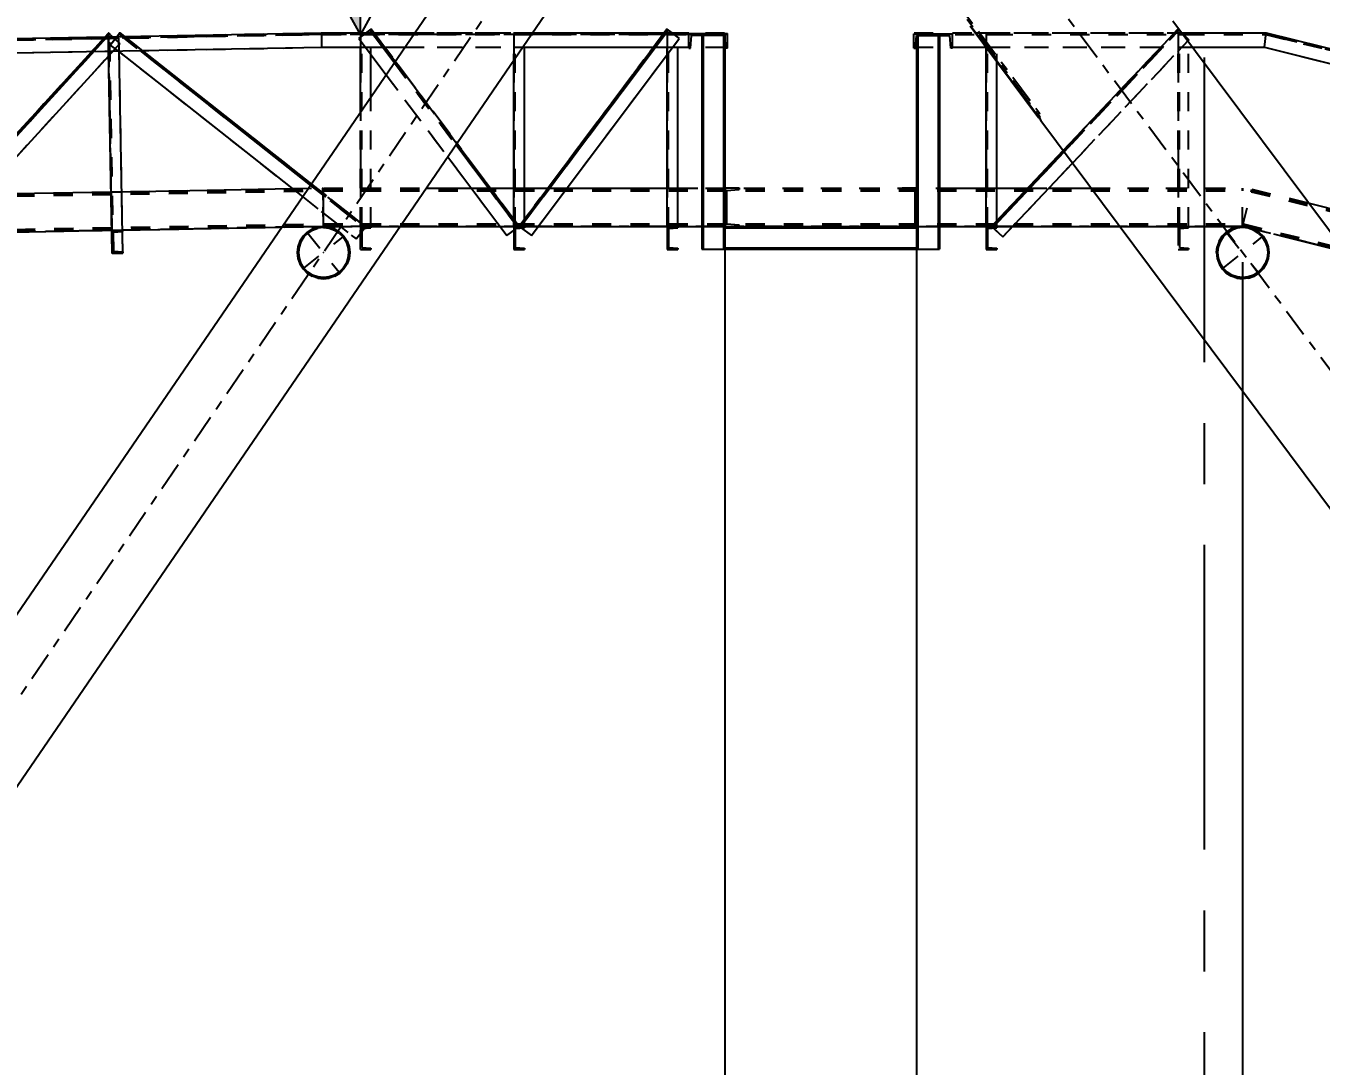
# Model space of a CAD drawing. Header units: millimetres. Extents: x 2368 to 8313, y 7493 to 11698.
# Drawn here: x 6451.7 to 6586.8, y 11189.7 to 11298.2 of the extents above; entities that cross this region are included whole.
import ezdxf

# ---------------------------------------------------------------- set-up
doc = ezdxf.new("R2010")
doc.units = ezdxf.units.MM
for name, pattern in [('CENTER', [50.8, 31.75, -6.35, 6.35, -6.35]), ('XKITLINE00', [0]), ('XKITLINE02', [4, 2, -2]), ('XKITLINE03', [6, 3, -1, 1, -1])]:
    doc.linetypes.add(name, pattern=pattern)
doc.layers.add('3', color=120, linetype='Continuous')
doc.styles.add('ROMANS', font='romans.shx')
doc.dimstyles.new('MD300', dxfattribs={"dimtxt": 2.5, "dimasz": 2.5, "dimexe": 1, "dimexo": 1, "dimgap": 0.5, "dimtad": 1, "dimdec": 1, "dimlfac": 50, "dimrnd": 0.5, "dimdsep": 46, "dimtxsty": 'ROMANS', "dimcen": 1, "dimclrd": 146, "dimclre": 146, "dimclrt": 30, "dimadec": 1, "dimazin": 2, "dimtfac": 1, "dimtdec": 1, "dimtmove": 0, "dimatfit": 1, "dimfxl": 1, "dimtolj": 1, "dimtzin": 0, "dimlwd": -1, "dimlwe": -1, "dimarcsym": 0})

# ---------------------------------------------------------------- blocks, each defined once
blk = doc.blocks.new('*D31')
at = {"color": 146, "transparency": 16777216}
for p, q in [((6524.59, 11276.55), (6524.59, 10991.04)), ((6189.04, 11249.2), (6189.04, 10991.04)), ((6191.54, 10992.04), (6522.09, 10992.04))]:
    blk.add_line(p, q, dxfattribs=at)
for points in [[(6191.54, 10992.45), (6191.54, 10991.62), (6189.04, 10992.04)], [(6522.09, 10992.45), (6522.09, 10991.62), (6524.59, 10992.04)]]:
    blk.add_solid(points, dxfattribs=at)
at = {"layer": 'Defpoints', "color": 0, "transparency": 16777216}
for p in [(6524.59, 11277.55), (6189.04, 11250.2), (6524.59, 10992.04)]:
    blk.add_point(p, dxfattribs=at)
at = {"color": 30, "transparency": 16777216, "insert": (6356.82, 10993.79), "char_height": 2.5, "attachment_point": 5, "style": 'ROMANS'}
blk.add_mtext('\\A1;16777', dxfattribs=at)
blk = doc.blocks.new('*D32')
at = {"color": 146, "transparency": 16777216}
for p, q in [((6544.59, 11276.44), (6544.59, 10991.04)), ((6524.59, 11273.87), (6524.59, 10991.04)), ((6527.09, 10992.04), (6542.09, 10992.04))]:
    blk.add_line(p, q, dxfattribs=at)
for points in [[(6527.09, 10992.45), (6527.09, 10991.62), (6524.59, 10992.04)], [(6542.09, 10992.45), (6542.09, 10991.62), (6544.59, 10992.04)]]:
    blk.add_solid(points, dxfattribs=at)
at = {"layer": 'Defpoints', "color": 0, "transparency": 16777216}
for p in [(6544.59, 11277.44), (6524.59, 11274.87), (6544.59, 10992.04)]:
    blk.add_point(p, dxfattribs=at)
at = {"color": 30, "transparency": 16777216, "insert": (6534.59, 10993.79), "char_height": 2.5, "attachment_point": 5, "style": 'ROMANS'}
blk.add_mtext('\\A1;1000', dxfattribs=at)
blk = doc.blocks.new('*D37')
at = {"color": 146, "transparency": 16777216}
for p, q in [((6544.58, 11276.27), (6544.58, 10979.26)), ((5216.59, 11053.98), (5216.59, 10979.26)), ((5219.09, 10980.26), (6542.08, 10980.26))]:
    blk.add_line(p, q, dxfattribs=at)
for points in [[(5219.09, 10980.68), (5219.09, 10979.85), (5216.59, 10980.26)], [(6542.08, 10980.68), (6542.08, 10979.85), (6544.58, 10980.26)]]:
    blk.add_solid(points, dxfattribs=at)
at = {"layer": 'Defpoints', "color": 0, "transparency": 16777216}
for p in [(6544.58, 11277.27), (5216.59, 11054.98), (6544.58, 10980.26)]:
    blk.add_point(p, dxfattribs=at)
at = {"color": 30, "transparency": 16777216, "insert": (5880.59, 10982.01), "char_height": 2.5, "attachment_point": 5, "style": 'ROMANS'}
blk.add_mtext('\\A1;66400', dxfattribs=at)
blk = doc.blocks.new('*D38')
at = {"color": 146, "transparency": 16777216}
for p, q in [((3888.58, 11276.27), (3888.58, 10968.16)), ((6544.59, 11276.27), (6544.59, 10968.16)), ((6542.09, 10969.16), (3891.08, 10969.16))]:
    blk.add_line(p, q, dxfattribs=at)
for points in [[(3891.08, 10969.58), (3891.08, 10968.75), (3888.58, 10969.16)], [(6542.09, 10969.58), (6542.09, 10968.75), (6544.59, 10969.16)]]:
    blk.add_solid(points, dxfattribs=at)
at = {"layer": 'Defpoints', "color": 0, "transparency": 16777216}
for p in [(3888.58, 11277.27), (6544.59, 11277.27), (3888.58, 10969.16)]:
    blk.add_point(p, dxfattribs=at)
at = {"color": 30, "transparency": 16777216, "insert": (5216.59, 10970.91), "char_height": 2.5, "attachment_point": 5, "style": 'ROMANS'}
blk.add_mtext('\\A1;132800', dxfattribs=at)
blk = doc.blocks.new('*D39')
at = {"color": 146, "transparency": 16777216}
for p, q in [((6544.59, 11276.27), (6544.59, 10968.16)), ((6578.58, 11273.54), (6578.58, 10968.16)), ((6547.09, 10969.16), (6576.08, 10969.16))]:
    blk.add_line(p, q, dxfattribs=at)
for points in [[(6547.09, 10969.58), (6547.09, 10968.75), (6544.59, 10969.16)], [(6576.08, 10969.58), (6576.08, 10968.75), (6578.58, 10969.16)]]:
    blk.add_solid(points, dxfattribs=at)
at = {"layer": 'Defpoints', "color": 0, "transparency": 16777216}
for p in [(6544.59, 11277.27), (6578.58, 11274.54), (6578.58, 10969.16)]:
    blk.add_point(p, dxfattribs=at)
at = {"color": 30, "transparency": 16777216, "insert": (6561.59, 10970.91), "char_height": 2.5, "attachment_point": 5, "style": 'ROMANS'}
blk.add_mtext('\\A1;1700', dxfattribs=at)
blk = doc.blocks.new('*D40')
at = {"color": 146, "transparency": 16777216}
for p, q in [((6578.58, 11273.54), (6578.58, 10968.16)), ((6801.29, 11218.51), (6801.29, 10968.16)), ((6581.08, 10969.16), (6798.79, 10969.16))]:
    blk.add_line(p, q, dxfattribs=at)
for points in [[(6581.08, 10969.58), (6581.08, 10968.75), (6578.58, 10969.16)], [(6798.79, 10969.58), (6798.79, 10968.75), (6801.29, 10969.16)]]:
    blk.add_solid(points, dxfattribs=at)
at = {"layer": 'Defpoints', "color": 0, "transparency": 16777216}
for p in [(6578.58, 11274.54), (6801.29, 11219.51), (6801.29, 10969.16)]:
    blk.add_point(p, dxfattribs=at)
at = {"color": 30, "transparency": 16777216, "insert": (6689.94, 10970.91), "char_height": 2.5, "attachment_point": 5, "style": 'ROMANS'}
blk.add_mtext('\\A1;11135', dxfattribs=at)
blk = doc.blocks.new('KESIT')
for p, q in [((-3.74, 18.57), (-3.74, 20.07)), ((0.28, 20.07), (-3.74, 20.07)), ((-2.35, 19.9), (-2.4, 19.9)), ((-0.05, 19.9), (0, 19.9)), ((19.72, 20.07), (23.74, 20.07)), ((20, 19.9), (20.05, 19.9)), ((22.4, 19.9), (22.35, 19.9)), ((23.74, 18.57), (23.74, 20.07)), ((-3.74, 18.57), (-3.57, 18.57)), ((0.28, 18.57), (0.12, 18.57)), ((19.72, 18.57), (19.88, 18.57)), ((23.74, 18.57), (23.57, 18.57)), ((20, 0), (20, 4.13)), ((1.5, 4.02), (1.5, 3.86)), ((1.5, 0), (0, 0)), ((1.5, 0), (1.5, 0.17))]:
    blk.add_line(p, q)
at = {"color": 7, "linetype": 'XKITLINE00'}
for p, q in [((-3.57, 18.57), (-3.46, 19.9)), ((0, 19.9), (-3.46, 19.9)), ((-2.4, 19.9), (-2.4, -2.39)), ((-2.26, 19.9), (-2.26, -2.39)), ((-0.14, 19.9), (-0.14, -2.39)), ((0, 19.9), (0, 4.31)), ((0.11, 18.57), (0, 19.9)), ((0.28, 18.57), (0.28, 20.07)), ((19.72, 18.57), (19.72, 20.07)), ((19.89, 18.57), (20, 19.9)), ((20, 19.9), (20, -2.39)), ((20, 19.9), (23.46, 19.9)), ((20.14, 19.9), (20.14, -2.39)), ((22.26, 19.9), (22.26, -2.39)), ((22.4, 19.9), (22.4, -2.39)), ((23.57, 18.57), (23.46, 19.9)), ((0.12, 18.57), (0.11, 18.58)), ((19.88, 18.57), (19.89, 18.58)), ((0, 4.31), (0, 4.02)), ((20, 4.13), (20, 4)), ((1.5, 4.02), (0, 4.02)), ((0, 4.02), (0, -2.39)), ((1.5, 3.85), (0.17, 3.74)), ((0.17, 3.74), (0.17, 0.28)), ((1.5, 3.86), (1.49, 3.84)), ((20, 4.02), (18.5, 4.02)), ((18.5, 4.02), (18.5, 3.85)), ((19.83, 3.74), (18.5, 3.85)), ((19.83, 3.74), (19.83, 0.28)), ((20, 4), (20, 3.88)), ((1.5, 0.17), (0.17, 0.28)), ((19.83, 0.28), (18.5, 0.17)), ((18.5, 0), (18.5, 0.17)), ((20, 0), (18.5, 0)), ((20, -0.14), (0, -0.14)), ((18.5, 0), (1.5, 0)), ((-2.4, -1.89), (-2.4, -2.06)), ((22.4, -2.39), (-2.4, -2.39)), ((20, -2.25), (0, -2.25))]:
    blk.add_line(p, q, dxfattribs=at)
at = {"color": 1, "linetype": 'XKITLINE03'}
blk.add_line((20, 0), (20, 0.37), dxfattribs=at)
at = {"color": 1, "linetype": 'XKITLINE00'}
blk.add_circle((20, 0.18), 0.01, dxfattribs=at)

msp = doc.modelspace()

# ---------------------------------------------------------------- linework, layer by layer
at = {"color": 6, "linetype": 'CENTER'}
msp.add_line((6574.5882, 10907.5139), (6574.5882, 11495.735), dxfattribs=at)
at = {"color": 8, "linetype": 'XKITLINE03'}
for p, q in [((6528.5882, 11341.528), (6364.5882, 11101.9134)), ((6528.5882, 11341.528), (6364.5882, 11101.9134)), ((6692.5882, 11121.748), (6528.5882, 11341.528)), ((6692.5882, 11121.748), (6528.5882, 11341.528)), ((6543.8502, 11307.2368), (6557.4353, 11289.0311)), ((6543.8502, 11307.2368), (6557.4354, 11289.0311)), ((6543.8711, 11306.8904), (6557.4562, 11288.6846)), ((6543.8712, 11306.8904), (6557.4563, 11288.6846))]:
    msp.add_line(p, q, dxfattribs=at)
at = {"color": 8, "linetype": 'XKITLINE00'}
for p, q in [((6506.6401, 11318.4409), (6447.8414, 11232.5323)), ((6515.0495, 11312.7664), (6388.4582, 11127.8085)), ((6550.1821, 11298.1695), (6557.3009, 11288.6294)), ((6550.27, 11298.1173), (6557.3888, 11288.5771)), ((6571.3114, 11298.704), (6613.5667, 11242.0767)), ((6557.3326, 11288.6525), (6557.3009, 11288.6294)), ((6557.3009, 11288.6294), (6557.3503, 11288.5629)), ((6557.3821, 11288.5861), (6557.3503, 11288.5629)), ((6557.3503, 11288.5629), (6557.3984, 11288.4976)), ((6557.3888, 11288.5771), (6557.4361, 11288.512)), ((6557.3984, 11288.4976), (6557.4427, 11288.4369)), ((6557.4361, 11288.512), (6557.4778, 11288.4508)), ((6557.4427, 11288.4369), (6557.4811, 11288.3838)), ((6557.4778, 11288.4508), (6557.512, 11288.3965)), ((6557.4811, 11288.3838), (6557.5116, 11288.3409)), ((6557.5116, 11288.3409), (6557.5327, 11288.3103)), ((6557.512, 11288.3965), (6557.5368, 11288.3519)), ((6557.5327, 11288.3103), (6557.5404, 11288.2982)), ((6557.5368, 11288.3519), (6557.5511, 11288.3192)), ((6557.5511, 11288.3192), (6557.5541, 11288.3001)), ((6557.5404, 11288.2982), (6661.128, 11149.4782)), ((6557.5457, 11288.2955), (6557.5404, 11288.2982)), ((6557.5541, 11288.3001), (6557.5457, 11288.2955))]:
    msp.add_line(p, q, dxfattribs=at)
at = {"color": 3, "linetype": 'XKITLINE02'}
for p, q in [((6486.4411, 11296.859), (6487.7209, 11297.8193)), ((6487.7209, 11297.8193), (6487.593, 11297.7232)), ((6487.7209, 11297.8193), (6503.1384, 11277.2709)), ((6487.7209, 11297.8193), (6503.1384, 11277.2709)), ((6487.7209, 11297.8193), (6503.1385, 11277.2709)), ((6487.7209, 11297.8193), (6487.7209, 11297.8193)), ((6503.1383, 11277.2709), (6518.5558, 11297.8193)), ((6518.5558, 11297.8193), (6518.6838, 11297.7232)), ((6518.5558, 11297.8193), (6519.8357, 11296.859)), ((6552.4005, 11277.2709), (6571.8181, 11297.8193)), ((6559.8704, 11285.1758), (6571.8181, 11297.8193)), ((6571.8181, 11297.8193), (6572.981, 11296.7203)), ((6571.8181, 11297.8193), (6572.981, 11296.7203)), ((6270.5483, 11293.586), (6482.5725, 11297.441)), ((6270.5499, 11293.4161), (6482.574, 11297.271)), ((6270.5499, 11293.416), (6482.574, 11297.271)), ((6441.2318, 11276.5162), (6460.345, 11297.4176)), ((6441.3499, 11276.4082), (6460.4631, 11297.3096)), ((6458.5958, 11295.5048), (6459.9909, 11297.0304)), ((6458.8163, 11295.5088), (6460.2114, 11297.0344)), ((6460.315, 11296.8664), (6461.4149, 11296.8864)), ((6460.315, 11296.8664), (6461.4149, 11296.8864)), ((6460.3392, 11295.5365), (6460.315, 11296.8664)), ((6460.7222, 11274.4701), (6460.315, 11296.8664)), ((6460.345, 11297.4176), (6460.463, 11297.3096)), ((6460.345, 11297.4176), (6461.5257, 11296.3379)), ((6460.8622, 11274.4727), (6460.455, 11296.869)), ((6460.8622, 11274.4727), (6460.455, 11296.869)), ((6460.5166, 11296.1802), (6461.5075, 11297.4364)), ((6460.5166, 11296.1802), (6461.2047, 11297.0525)), ((6460.7532, 11297.0443), (6461.5257, 11296.3379)), ((6461.4084, 11297.3108), (6461.5075, 11297.4364)), ((6461.4084, 11297.3108), (6487.0402, 11277.0908)), ((6461.439, 11295.5565), (6461.4149, 11296.8864)), ((6461.8221, 11274.4901), (6461.4149, 11296.8864)), ((6461.5075, 11297.4364), (6487.1393, 11277.2164)), ((6461.7239, 11297.0619), (6463.5828, 11295.5955)), ((6461.9764, 11297.0665), (6463.8354, 11295.6001)), ((6482.5725, 11297.441), (6524.8511, 11297.441)), ((6482.5725, 11297.441), (6524.8515, 11297.441)), ((6482.5861, 11295.941), (6482.5725, 11297.441)), ((6482.5861, 11295.941), (6482.5725, 11297.441)), ((6482.574, 11297.271), (6524.5747, 11297.271)), ((6520.8511, 11297.271), (6482.574, 11297.271)), ((6482.574, 11297.271), (6524.5751, 11297.271)), ((6521.1275, 11297.271), (6482.574, 11297.271)), ((6486.4411, 11296.859), (6487.2167, 11297.441)), ((6486.4411, 11296.859), (6487.6884, 11295.1966)), ((6486.4411, 11296.859), (6501.8586, 11276.3107)), ((6486.5884, 11297.2708), (6487.6884, 11297.2708)), ((6486.5884, 11277.2708), (6486.5884, 11297.2708)), ((6486.5884, 11297.2708), (6487.6884, 11297.2708)), ((6486.5884, 11277.2708), (6486.5884, 11297.2708)), ((6486.7284, 11277.2708), (6486.7284, 11297.2708)), ((6486.7284, 11277.2708), (6486.7284, 11297.2708)), ((6487.5929, 11297.7232), (6503.0104, 11277.1749)), ((6487.593, 11297.7232), (6503.0105, 11277.1749)), ((6487.593, 11297.7232), (6503.0105, 11277.1749)), ((6487.593, 11297.7232), (6487.593, 11297.7232)), ((6487.6884, 11277.2708), (6487.6884, 11297.2708)), ((6487.6884, 11277.2708), (6487.6884, 11297.2708)), ((6487.8047, 11297.441), (6488.9301, 11295.941)), ((6488.0047, 11297.441), (6489.1301, 11295.941)), ((6492.2671, 11297.441), (6504.5602, 11297.441)), ((6502.5883, 11297.2708), (6503.6883, 11297.2708)), ((6502.5883, 11277.2708), (6502.5883, 11297.2708)), ((6502.5883, 11297.2708), (6503.6883, 11297.2708)), ((6502.5883, 11277.2708), (6502.5883, 11297.2708)), ((6502.7283, 11277.2708), (6502.7283, 11297.2708)), ((6502.7283, 11277.2708), (6502.7283, 11297.2708)), ((6503.2663, 11277.1749), (6518.6838, 11297.7232)), ((6503.6883, 11277.2708), (6503.6883, 11297.2708)), ((6503.6883, 11277.2708), (6503.6883, 11297.2708)), ((6504.4182, 11276.3107), (6519.8357, 11296.859)), ((6517.1466, 11295.941), (6518.272, 11297.441)), ((6517.3466, 11295.941), (6518.472, 11297.441)), ((6518.5883, 11297.2708), (6519.6883, 11297.2708)), ((6518.5883, 11277.2708), (6518.5883, 11297.2708)), ((6518.5883, 11297.2708), (6519.6883, 11297.2708)), ((6518.5883, 11277.2708), (6518.5883, 11297.2708)), ((6518.5883, 11295.1965), (6519.8356, 11296.859)), ((6518.7283, 11277.2708), (6518.7283, 11297.2708)), ((6518.7283, 11277.2708), (6518.7283, 11297.2708)), ((6519.06, 11297.441), (6519.8356, 11296.859)), ((6519.6883, 11277.2708), (6519.6883, 11297.2708)), ((6519.6883, 11277.2708), (6519.6883, 11297.2708)), ((6544.327, 11297.441), (6581.0305, 11297.441)), ((6544.6034, 11297.271), (6581.0103, 11297.271)), ((6544.6034, 11297.271), (6581.0098, 11297.271)), ((6550.7257, 11297.441), (6572.2539, 11297.441)), ((6551.8505, 11297.2708), (6552.9505, 11297.2708)), ((6551.8505, 11277.2708), (6551.8505, 11297.2708)), ((6551.8505, 11297.2708), (6552.9505, 11297.2708)), ((6551.8505, 11277.2708), (6551.8505, 11297.2708)), ((6551.9905, 11277.2708), (6551.9905, 11297.2708)), ((6551.9905, 11277.2708), (6551.9905, 11297.2708)), ((6552.5168, 11277.161), (6571.9344, 11297.7094)), ((6552.9505, 11277.2708), (6552.9505, 11297.2708)), ((6552.9505, 11277.2708), (6552.9505, 11297.2708)), ((6553.5635, 11276.172), (6572.981, 11296.7203)), ((6559.9675, 11285.0456), (6571.9344, 11297.7094)), ((6560.8417, 11283.8741), (6572.981, 11296.7203)), ((6571.8505, 11297.2708), (6572.9505, 11297.2708)), ((6571.8505, 11277.2708), (6571.8505, 11297.2708)), ((6571.8505, 11297.2708), (6572.9505, 11297.2708)), ((6571.8505, 11277.2708), (6571.8505, 11297.2708)), ((6571.9905, 11277.2708), (6571.9905, 11297.2708)), ((6571.9905, 11277.2708), (6571.9905, 11297.2708)), ((6572.9505, 11277.2708), (6572.9505, 11297.2708)), ((6572.9505, 11277.2708), (6572.9505, 11297.2708)), ((6580.8477, 11295.941), (6581.0311, 11297.441)), ((6580.8477, 11295.941), (6581.0311, 11297.4408)), ((6580.8477, 11295.941), (6581.0311, 11297.4407)), ((6580.8478, 11295.941), (6581.0305, 11297.441)), ((6581.0098, 11297.2709), (6920.9134, 11213.3882)), ((6581.0103, 11297.271), (6581.0103, 11297.271)), ((6581.0103, 11297.2708), (6920.9133, 11213.3882)), ((6581.0103, 11297.2708), (6920.9134, 11213.3882)), ((6581.0103, 11297.2708), (6581.0103, 11297.2708)), ((6581.0311, 11297.441), (6581.0311, 11297.441)), ((6581.0311, 11297.4408), (6920.934, 11213.5582)), ((6581.0311, 11297.4407), (6581.0311, 11297.4408)), ((6581.0311, 11297.4407), (6920.934, 11213.5582)), ((6270.5621, 11292.086), (6482.5861, 11295.941)), ((6442.4126, 11275.4364), (6461.5257, 11296.3379)), ((6460.3481, 11295.05), (6461.5257, 11296.3379)), ((6460.5166, 11296.1802), (6461.441, 11295.451)), ((6460.5166, 11296.1802), (6486.1484, 11275.9603)), ((6482.5861, 11295.941), (6524.8514, 11295.941)), ((6482.5861, 11295.941), (6524.6811, 11295.941)), ((6491.2404, 11295.941), (6503.5336, 11295.941)), ((6544.327, 11295.941), (6580.8478, 11295.941)), ((6551.845, 11295.941), (6573.3732, 11295.941)), ((6580.8477, 11295.941), (6920.7516, 11212.0582)), ((6580.8477, 11295.941), (6920.7517, 11212.0582)), ((6580.8477, 11295.941), (6580.8477, 11295.941)), ((6580.8477, 11295.941), (6580.8477, 11295.941)), ((6490.1383, 11294.3307), (6496.5671, 11285.7625)), ((6490.2337, 11294.4701), (6496.6625, 11285.9019)), ((6489.2795, 11293.076), (6495.7083, 11284.5077)), ((6487.6884, 11277.2708), (6487.6884, 11290.7512)), ((6486.5884, 11277.2708), (6486.5884, 11289.1441)), ((6481.4802, 11281.6807), (6487.1393, 11277.2164)), ((6270.6381, 11277.4152), (6482.6732, 11281.2699)), ((6270.6382, 11277.4155), (6482.6732, 11281.2702)), ((6270.6382, 11277.4155), (6482.6732, 11281.2702)), ((6270.6412, 11277.2452), (6482.6763, 11281.0999)), ((6270.6413, 11277.2456), (6482.6763, 11281.1003)), ((6270.6432, 11277.1392), (6482.6782, 11280.9939)), ((6270.6432, 11277.1391), (6482.6782, 11280.9938)), ((6460.6059, 11280.869), (6461.7057, 11280.889)), ((6479.4905, 11281.2124), (6482.6732, 11281.2702)), ((6480.5744, 11280.3573), (6486.1484, 11275.9603)), ((6481.3896, 11281.5484), (6487.0402, 11277.0908)), ((6482.6732, 11281.2702), (6482.6732, 11281.2699)), ((6482.6732, 11281.2702), (6482.7459, 11277.2709)), ((6482.6732, 11281.2702), (6482.6732, 11281.2702)), ((6482.6867, 11280.5251), (6482.6732, 11281.2702)), ((6482.6732, 11281.2699), (6482.6763, 11281.0999)), ((6482.6763, 11281.0999), (6482.6782, 11280.9938)), ((6482.7459, 11277.2709), (6482.6782, 11280.9939)), ((6482.6782, 11280.9938), (6482.7409, 11277.5472)), ((6482.7459, 11281.2709), (6578.5807, 11281.2709)), ((6482.7459, 11281.2709), (6482.7459, 11281.1009)), ((6482.7459, 11277.2709), (6482.7459, 11281.2709)), ((6482.7459, 11280.4785), (6482.7459, 11281.2709)), ((6482.7459, 11281.2709), (6500.1372, 11281.2709)), ((6482.7459, 11281.2709), (6493.4929, 11281.2709)), ((6482.7459, 11281.1009), (6578.5807, 11281.1009)), ((6482.7459, 11281.1009), (6482.7459, 11280.9945)), ((6482.7459, 11281.1009), (6578.5806, 11281.1009)), ((6482.7459, 11280.9945), (6578.5807, 11280.9945)), ((6482.7459, 11277.2709), (6482.7459, 11280.9945)), ((6482.7459, 11280.9945), (6578.5806, 11280.9945)), ((6498.1369, 11281.2709), (6503.6883, 11281.2709)), ((6502.5883, 11281.2709), (6508.1398, 11281.2709)), ((6506.1395, 11281.2709), (6519.6883, 11281.2709)), ((6518.5883, 11281.2709), (6578.5806, 11281.2709)), ((6551.8505, 11281.2709), (6552.9505, 11281.2709)), ((6556.1804, 11281.2709), (6558.3817, 11281.2709)), ((6562.7842, 11281.2709), (6578.5806, 11281.2709)), ((6578.5806, 11280.9629), (6578.5806, 11281.2709)), ((6578.5806, 11277.2709), (6579.5384, 11281.1545)), ((6578.5806, 11277.2709), (6578.5806, 11280.9945)), ((6578.5807, 11281.2709), (6578.5807, 11281.2709)), ((6578.5807, 11281.2709), (6578.5807, 11281.1009)), ((6578.5807, 11277.2709), (6578.5807, 11281.2709)), ((6578.5807, 11277.2709), (6579.5384, 11281.1545)), ((6578.5807, 11281.1009), (6578.5807, 11280.9945)), ((6579.4722, 11280.8862), (6579.5384, 11281.1545)), ((6579.4722, 11280.8862), (6579.5384, 11281.1545)), ((6579.4722, 11280.8862), (6919.6237, 11197.0034)), ((6579.4722, 11280.8862), (6919.6236, 11197.0034)), ((6579.4977, 11280.9895), (6919.6491, 11197.1068)), ((6579.4977, 11280.9895), (6919.6491, 11197.1067)), ((6579.5384, 11281.1545), (6615.024, 11272.4036)), ((6579.5384, 11281.1545), (6585.5048, 11279.6832)), ((6579.5384, 11281.1545), (6919.6898, 11197.2718)), ((6270.7058, 11273.6925), (6482.7409, 11277.5472)), ((6270.7058, 11273.6925), (6482.7409, 11277.5472)), ((6482.7409, 11277.5472), (6482.7428, 11277.4405)), ((6482.7459, 11277.5473), (6578.5807, 11277.5473)), ((6482.7459, 11277.5473), (6482.7459, 11277.4409)), ((6482.7459, 11277.5473), (6578.5806, 11277.5473)), ((6502.5883, 11277.7374), (6502.5883, 11278.004)), ((6503.6883, 11277.7373), (6503.6883, 11278.0039)), ((6552.9505, 11277.62), (6552.9505, 11277.8529)), ((6578.5807, 11277.5473), (6578.5807, 11277.4409)), ((6578.6468, 11277.5392), (6918.7983, 11193.6565)), ((6578.6468, 11277.5392), (6918.7983, 11193.6565)), ((6270.7078, 11273.5862), (6482.7428, 11277.4409)), ((6270.7078, 11273.5858), (6482.7428, 11277.4405)), ((6270.7109, 11273.4162), (6482.7459, 11277.2709)), ((6270.7109, 11273.4162), (6482.7459, 11277.2709)), ((6460.6786, 11276.8697), (6461.7784, 11276.8897)), ((6460.6786, 11276.8697), (6461.7784, 11276.8897)), ((6460.6786, 11276.8694), (6461.7784, 11276.8894)), ((6460.6786, 11276.8697), (6460.7222, 11274.4701)), ((6460.8225, 11276.6595), (6461.7809, 11276.7538)), ((6460.8225, 11276.6595), (6460.8583, 11274.6855)), ((6461.7784, 11276.8897), (6461.7809, 11276.7538)), ((6478.4078, 11277.1917), (6482.7459, 11277.2705)), ((6478.408, 11277.192), (6482.7459, 11277.2709)), ((6480.6115, 11276.243), (6480.2863, 11275.7254)), ((6480.6116, 11276.243), (6480.2864, 11275.7254)), ((6480.7054, 11276.1682), (6480.3944, 11275.6733)), ((6480.7054, 11276.1682), (6480.3945, 11275.6733)), ((6481.0438, 11276.6753), (6480.6115, 11276.243)), ((6481.0439, 11276.6753), (6480.6116, 11276.243)), ((6481.1186, 11276.5814), (6480.7054, 11276.1682)), ((6481.1187, 11276.5814), (6480.7054, 11276.1682)), ((6480.7054, 11272.9136), (6484.7865, 11276.1682)), ((6480.7054, 11272.9136), (6484.7866, 11276.1682)), ((6481.5614, 11277.0005), (6481.0438, 11276.6753)), ((6481.5615, 11277.0005), (6481.0439, 11276.6753)), ((6481.6135, 11276.8924), (6481.1186, 11276.5814)), ((6481.1186, 11276.5814), (6484.3733, 11272.5003)), ((6481.6136, 11276.8924), (6481.1187, 11276.5814)), ((6481.1187, 11276.5814), (6484.3733, 11272.5003)), ((6481.5614, 11277.0005), (6482.1385, 11277.2024)), ((6482.1385, 11277.2024), (6481.5615, 11277.0005)), ((6481.6135, 11276.8924), (6482.1652, 11277.0854)), ((6482.1652, 11277.0854), (6481.6136, 11276.8924)), ((6482.7459, 11277.2709), (6482.1385, 11277.2024)), ((6482.746, 11277.2709), (6482.1385, 11277.2024)), ((6482.7459, 11277.1509), (6482.1652, 11277.0854)), ((6482.746, 11277.1509), (6482.1652, 11277.0854)), ((6482.7428, 11277.4405), (6482.7459, 11277.2705)), ((6482.7459, 11277.4409), (6578.5807, 11277.4409)), ((6482.7459, 11277.4409), (6482.7459, 11277.2709)), ((6482.7459, 11277.4409), (6578.5806, 11277.4409)), ((6482.7459, 11277.2709), (6578.5807, 11277.2709)), ((6482.7459, 11277.2709), (6490.7551, 11277.2709)), ((6482.7459, 11277.2709), (6482.7459, 11277.2705)), ((6482.7459, 11277.2709), (6483.3534, 11277.2024)), ((6482.7459, 11277.1509), (6483.3267, 11277.0854)), ((6483.3535, 11277.2024), (6482.746, 11277.2709)), ((6483.3268, 11277.0854), (6482.746, 11277.1509)), ((6483.3267, 11277.0854), (6483.8784, 11276.8924)), ((6483.8784, 11276.8924), (6483.3268, 11277.0854)), ((6483.3534, 11277.2024), (6483.9304, 11277.0005)), ((6483.9305, 11277.0005), (6483.3535, 11277.2024)), ((6484.3733, 11276.5814), (6483.8784, 11276.8924)), ((6484.3733, 11276.5814), (6483.8784, 11276.8924)), ((6484.4481, 11276.6753), (6483.9304, 11277.0005)), ((6484.4481, 11276.6753), (6483.9305, 11277.0005)), ((6484.3733, 11276.5814), (6484.7865, 11276.1682)), ((6484.3733, 11276.5814), (6484.7866, 11276.1682)), ((6484.4481, 11276.6753), (6484.8803, 11276.243)), ((6484.4481, 11276.6753), (6484.8804, 11276.243)), ((6484.7865, 11276.1682), (6485.0975, 11275.6733)), ((6484.7866, 11276.1682), (6485.0975, 11275.6733)), ((6484.8803, 11276.243), (6485.2056, 11275.7254)), ((6484.8804, 11276.243), (6485.2057, 11275.7254)), ((6486.1484, 11275.9603), (6487.1393, 11277.2164)), ((6486.1484, 11275.9603), (6487.1393, 11277.2164)), ((6486.5884, 11277.2708), (6487.6884, 11277.2708)), ((6486.5884, 11277.2708), (6487.6884, 11277.2708)), ((6486.5884, 11277.2708), (6487.6884, 11277.2708)), ((6486.5884, 11277.2708), (6486.5884, 11274.8708)), ((6486.5884, 11274.8708), (6486.5884, 11277.2708)), ((6486.7284, 11277.058), (6487.6884, 11277.1348)), ((6486.7284, 11277.058), (6486.7284, 11275.0836)), ((6486.7284, 11277.058), (6486.7284, 11275.0836)), ((6487.6884, 11277.2708), (6487.6884, 11277.1348)), ((6487.6884, 11277.2708), (6487.6884, 11277.1348)), ((6501.1381, 11277.2709), (6578.5806, 11277.2709)), ((6501.1381, 11277.2709), (6505.1386, 11277.2709)), ((6501.8586, 11276.3107), (6503.1384, 11277.2709)), ((6502.5883, 11277.2708), (6503.6883, 11277.2708)), ((6502.5883, 11277.2708), (6502.5883, 11274.8708)), ((6502.5883, 11276.8582), (6502.7283, 11276.9632)), ((6502.7283, 11277.058), (6502.7283, 11275.0836)), ((6502.8698, 11277.0694), (6503.1384, 11277.2709)), ((6502.8698, 11277.0694), (6503.0104, 11277.1749)), ((6502.9384, 11277.2708), (6503.3383, 11277.2708)), ((6502.9384, 11277.2708), (6503.3383, 11277.2708)), ((6503.1385, 11277.2709), (6503.0105, 11277.1749)), ((6503.0105, 11277.1749), (6503.0105, 11277.1749)), ((6503.1383, 11277.2709), (6504.4182, 11276.3107)), ((6503.1385, 11277.2709), (6503.1384, 11277.2709)), ((6503.2663, 11277.1749), (6503.3552, 11277.1082)), ((6503.6883, 11277.2708), (6503.6883, 11277.1348)), ((6503.6883, 11277.1348), (6503.6883, 11277.1348)), ((6518.5883, 11277.2709), (6519.6883, 11277.2709)), ((6518.5883, 11277.2708), (6519.6883, 11277.2708)), ((6518.5883, 11277.2708), (6518.5883, 11274.8708)), ((6518.7283, 11277.058), (6518.7283, 11275.0836)), ((6519.6883, 11277.2708), (6519.6883, 11277.1348)), ((6519.6883, 11277.1348), (6519.6883, 11277.1348)), ((6551.8505, 11277.2709), (6554.6018, 11277.2709)), ((6551.8505, 11277.2708), (6552.9505, 11277.2708)), ((6551.8505, 11277.2708), (6551.8505, 11274.8708)), ((6551.9905, 11277.058), (6551.9905, 11275.0836)), ((6552.4005, 11277.2709), (6553.5635, 11276.172)), ((6552.4005, 11277.2708), (6552.6206, 11277.2708)), ((6552.4005, 11277.2708), (6552.6206, 11277.2708)), ((6552.5168, 11277.161), (6552.5762, 11277.1049)), ((6552.9505, 11277.2708), (6552.9505, 11277.1348)), ((6552.9505, 11277.1348), (6552.9505, 11277.1348)), ((6571.8505, 11277.2708), (6572.9505, 11277.2708)), ((6571.8505, 11277.2708), (6572.9505, 11277.2708)), ((6571.8505, 11277.2708), (6572.9505, 11277.2708)), ((6571.8505, 11277.2708), (6571.8505, 11274.8708)), ((6571.8505, 11277.2708), (6571.8505, 11274.8708)), ((6571.9905, 11277.058), (6572.9505, 11277.1348)), ((6571.9905, 11277.058), (6571.9905, 11275.0836)), ((6571.9905, 11277.058), (6571.9905, 11275.0836)), ((6572.9505, 11277.2708), (6572.9505, 11277.1348)), ((6572.9505, 11277.2708), (6572.9505, 11277.1348)), ((6576.4462, 11276.243), (6576.1209, 11275.7254)), ((6576.1209, 11275.7254), (6576.4461, 11276.243)), ((6576.54, 11276.1682), (6576.229, 11275.6733)), ((6576.229, 11275.6733), (6576.5399, 11276.1682)), ((6576.8784, 11276.6753), (6576.4461, 11276.243)), ((6576.8784, 11276.6753), (6576.4462, 11276.243)), ((6576.9532, 11276.5814), (6576.5399, 11276.1682)), ((6576.5399, 11272.9136), (6580.6211, 11276.1682)), ((6576.9533, 11276.5814), (6576.54, 11276.1682)), ((6576.54, 11272.9136), (6580.6212, 11276.1682)), ((6577.3961, 11277.0005), (6576.8784, 11276.6753)), ((6576.8784, 11276.6753), (6577.396, 11277.0005)), ((6576.9532, 11276.5814), (6577.4481, 11276.8924)), ((6576.9532, 11276.5814), (6580.2078, 11272.5003)), ((6577.4481, 11276.8924), (6576.9533, 11276.5814)), ((6576.9533, 11276.5814), (6580.2079, 11272.5003)), ((6577.973, 11277.2024), (6577.396, 11277.0005)), ((6577.9731, 11277.2024), (6577.3961, 11277.0005)), ((6577.9998, 11277.0854), (6577.4481, 11276.8924)), ((6577.9997, 11277.0854), (6577.4481, 11276.8924)), ((6578.5805, 11277.2709), (6577.973, 11277.2024)), ((6578.5806, 11277.2709), (6577.9731, 11277.2024)), ((6578.5805, 11277.1509), (6577.9997, 11277.0854)), ((6578.5806, 11277.1509), (6577.9998, 11277.0854)), ((6579.188, 11277.2024), (6578.5805, 11277.2709)), ((6579.1613, 11277.0854), (6578.5805, 11277.1509)), ((6578.5806, 11277.2709), (6589.3578, 11274.6132)), ((6579.1881, 11277.2024), (6578.5806, 11277.2709)), ((6579.1614, 11277.0854), (6578.5806, 11277.1509)), ((6578.5807, 11277.4409), (6578.5807, 11277.2709)), ((6578.5807, 11277.2709), (6918.7321, 11193.3882)), ((6578.5807, 11277.2709), (6578.5807, 11277.2709)), ((6578.6213, 11277.4359), (6918.7728, 11193.5532)), ((6578.6214, 11277.4359), (6918.7728, 11193.5532)), ((6579.7129, 11276.8924), (6579.1613, 11277.0854)), ((6579.713, 11276.8924), (6579.1614, 11277.0854)), ((6579.765, 11277.0005), (6579.188, 11277.2024)), ((6579.7651, 11277.0005), (6579.1881, 11277.2024)), ((6580.2078, 11276.5814), (6579.7129, 11276.8924)), ((6580.2079, 11276.5814), (6579.713, 11276.8924)), ((6579.765, 11277.0005), (6580.2826, 11276.6753)), ((6580.2827, 11276.6753), (6579.7651, 11277.0005)), ((6580.2078, 11276.5814), (6580.6211, 11276.1682)), ((6580.2079, 11276.5814), (6580.6212, 11276.1682)), ((6580.2826, 11276.6753), (6580.7149, 11276.243)), ((6580.2827, 11276.6753), (6580.715, 11276.243)), ((6580.6211, 11276.1682), (6580.932, 11275.6733)), ((6580.6212, 11276.1682), (6580.9321, 11275.6733)), ((6580.7149, 11276.243), (6581.0401, 11275.7254)), ((6580.715, 11276.243), (6581.0402, 11275.7254)), ((6480.0844, 11275.1483), (6480.0159, 11274.5409)), ((6480.0845, 11275.1483), (6480.016, 11274.5409)), ((6480.2863, 11275.7254), (6480.0844, 11275.1483)), ((6480.2864, 11275.7254), (6480.0845, 11275.1483)), ((6480.2014, 11275.1216), (6480.1359, 11274.5409)), ((6480.2014, 11275.1216), (6480.136, 11274.5409)), ((6480.3944, 11275.6733), (6480.2014, 11275.1216)), ((6480.3945, 11275.6733), (6480.2014, 11275.1216)), ((6485.0975, 11275.6733), (6485.2905, 11275.1216)), ((6485.0975, 11275.6733), (6485.2906, 11275.1216)), ((6485.2056, 11275.7254), (6485.4075, 11275.1483)), ((6485.2057, 11275.7254), (6485.4076, 11275.1483)), ((6485.2905, 11275.1216), (6485.3559, 11274.5409)), ((6485.2906, 11275.1216), (6485.356, 11274.5409)), ((6485.4075, 11275.1483), (6485.4759, 11274.5409)), ((6485.4076, 11275.1483), (6485.476, 11274.5409)), ((6486.5884, 11274.8708), (6487.6884, 11274.8708)), ((6486.7284, 11275.0836), (6487.6884, 11275.0068)), ((6487.6884, 11275.0068), (6487.6884, 11274.8708)), ((6487.6884, 11275.0068), (6487.6884, 11274.8708)), ((6503.6883, 11275.0068), (6503.6883, 11274.8708)), ((6503.6883, 11274.8708), (6503.6883, 11274.8708)), ((6519.6883, 11275.0068), (6519.6883, 11274.8708)), ((6519.6883, 11274.8708), (6519.6883, 11274.8708)), ((6552.9505, 11275.0068), (6552.9505, 11274.8708)), ((6552.9505, 11274.8708), (6552.9505, 11274.8708)), ((6571.8505, 11274.8708), (6572.9505, 11274.8708)), ((6571.9905, 11275.0836), (6572.9505, 11275.0068)), ((6572.9505, 11275.0068), (6572.9505, 11274.8708)), ((6572.9505, 11275.0068), (6572.9505, 11274.8708)), ((6575.8505, 11274.5409), (6575.919, 11275.1483)), ((6575.919, 11275.1483), (6575.8506, 11274.5409)), ((6576.1209, 11275.7254), (6575.919, 11275.1483)), ((6576.1209, 11275.7254), (6575.919, 11275.1483)), ((6575.9705, 11274.5409), (6576.0359, 11275.1216)), ((6576.036, 11275.1216), (6575.9706, 11274.5409)), ((6576.229, 11275.6733), (6576.0359, 11275.1216)), ((6576.229, 11275.6733), (6576.036, 11275.1216)), ((6580.932, 11275.6733), (6581.1251, 11275.1216)), ((6580.9321, 11275.6733), (6581.1251, 11275.1216)), ((6581.0401, 11275.7254), (6581.2421, 11275.1483)), ((6581.0402, 11275.7254), (6581.2421, 11275.1483)), ((6581.1251, 11275.1216), (6581.1906, 11274.5409)), ((6581.1251, 11275.1216), (6581.1905, 11274.5409)), ((6581.2421, 11275.1483), (6581.3106, 11274.5409)), ((6581.2421, 11275.1483), (6581.3105, 11274.5409)), ((6460.7222, 11274.4701), (6461.8221, 11274.4901)), ((6460.7222, 11274.4701), (6461.8221, 11274.4901)), ((6460.8583, 11274.6855), (6461.8196, 11274.6261)), ((6461.8196, 11274.6261), (6461.8221, 11274.4901)), ((6480.0159, 11274.5409), (6480.0844, 11273.9334)), ((6480.016, 11274.5409), (6480.0845, 11273.9334)), ((6480.0844, 11273.9334), (6480.2863, 11273.3564)), ((6480.0845, 11273.9334), (6480.2864, 11273.3564)), ((6480.1359, 11274.5409), (6480.2014, 11273.9601)), ((6480.136, 11274.5409), (6480.2014, 11273.9601)), ((6480.2014, 11273.9601), (6480.3944, 11273.4084)), ((6480.2014, 11273.9601), (6480.3945, 11273.4084)), ((6485.2905, 11273.9601), (6485.0975, 11273.4084)), ((6485.2906, 11273.9601), (6485.0975, 11273.4084)), ((6485.4075, 11273.9334), (6485.2056, 11273.3564)), ((6485.4076, 11273.9334), (6485.2057, 11273.3564)), ((6485.3559, 11274.5409), (6485.2905, 11273.9601)), ((6485.356, 11274.5409), (6485.2906, 11273.9601)), ((6485.4759, 11274.5409), (6485.4075, 11273.9334)), ((6485.476, 11274.5409), (6485.4076, 11273.9334)), ((6575.8505, 11274.5409), (6575.919, 11273.9334)), ((6575.8506, 11274.5409), (6575.919, 11273.9334)), ((6575.919, 11273.9334), (6576.1209, 11273.3564)), ((6575.919, 11273.9334), (6576.1209, 11273.3564)), ((6575.9705, 11274.5409), (6576.0359, 11273.9601)), ((6575.9706, 11274.5409), (6576.036, 11273.9601)), ((6576.0359, 11273.9601), (6576.229, 11273.4084)), ((6576.036, 11273.9601), (6576.229, 11273.4084)), ((6581.1251, 11273.9601), (6580.932, 11273.4084)), ((6581.1251, 11273.9601), (6580.9321, 11273.4084)), ((6581.2421, 11273.9334), (6581.0401, 11273.3564)), ((6581.2421, 11273.9334), (6581.0402, 11273.3564)), ((6581.1906, 11274.5409), (6581.1251, 11273.9601)), ((6581.1905, 11274.5409), (6581.1251, 11273.9601)), ((6581.3106, 11274.5409), (6581.2421, 11273.9334)), ((6581.3105, 11274.5409), (6581.2421, 11273.9334)), ((6480.2863, 11273.3564), (6480.6115, 11272.8387)), ((6480.2864, 11273.3564), (6480.6116, 11272.8387)), ((6480.3944, 11273.4084), (6480.7054, 11272.9136)), ((6480.3945, 11273.4084), (6480.7054, 11272.9136)), ((6480.6115, 11272.8387), (6481.0438, 11272.4065)), ((6480.6116, 11272.8387), (6481.0439, 11272.4065)), ((6480.7054, 11272.9136), (6481.1186, 11272.5003)), ((6480.7054, 11272.9136), (6481.1187, 11272.5003)), ((6481.0438, 11272.4065), (6481.5614, 11272.0812)), ((6481.5615, 11272.0812), (6481.0439, 11272.4065)), ((6481.1186, 11272.5003), (6481.6135, 11272.1893)), ((6481.6136, 11272.1893), (6481.1187, 11272.5003)), ((6482.1652, 11271.9963), (6481.6135, 11272.1893)), ((6482.1652, 11271.9963), (6481.6136, 11272.1893)), ((6483.8784, 11272.1893), (6483.3267, 11271.9963)), ((6483.8784, 11272.1893), (6483.3268, 11271.9963)), ((6484.3733, 11272.5003), (6483.8784, 11272.1893)), ((6484.3733, 11272.5003), (6483.8784, 11272.1893)), ((6483.9304, 11272.0812), (6484.4481, 11272.4065)), ((6484.4481, 11272.4065), (6483.9305, 11272.0812)), ((6484.3733, 11272.5003), (6484.7865, 11272.9136)), ((6484.7866, 11272.9136), (6484.3733, 11272.5003)), ((6484.8803, 11272.8387), (6484.4481, 11272.4065)), ((6484.8804, 11272.8387), (6484.4481, 11272.4065)), ((6485.0975, 11273.4084), (6484.7865, 11272.9136)), ((6485.0975, 11273.4084), (6484.7866, 11272.9136)), ((6485.2056, 11273.3564), (6484.8803, 11272.8387)), ((6485.2057, 11273.3564), (6484.8804, 11272.8387)), ((6576.1209, 11273.3564), (6576.4462, 11272.8387)), ((6576.1209, 11273.3564), (6576.4461, 11272.8387)), ((6576.229, 11273.4084), (6576.54, 11272.9136)), ((6576.229, 11273.4084), (6576.5399, 11272.9136)), ((6576.4461, 11272.8387), (6576.8784, 11272.4065)), ((6576.4462, 11272.8387), (6576.8784, 11272.4065)), ((6576.5399, 11272.9136), (6576.9532, 11272.5003)), ((6576.54, 11272.9136), (6576.9533, 11272.5003)), ((6577.3961, 11272.0812), (6576.8784, 11272.4065)), ((6577.396, 11272.0812), (6576.8784, 11272.4065)), ((6577.4481, 11272.1893), (6576.9532, 11272.5003)), ((6577.4481, 11272.1893), (6576.9533, 11272.5003)), ((6577.9998, 11271.9963), (6577.4481, 11272.1893)), ((6577.9997, 11271.9963), (6577.4481, 11272.1893)), ((6579.1613, 11271.9963), (6579.7129, 11272.1893)), ((6579.713, 11272.1893), (6579.1614, 11271.9963)), ((6580.2078, 11272.5003), (6579.7129, 11272.1893)), ((6580.2079, 11272.5003), (6579.713, 11272.1893)), ((6580.2826, 11272.4065), (6579.765, 11272.0812)), ((6580.2827, 11272.4065), (6579.7651, 11272.0812)), ((6580.2078, 11272.5003), (6580.6211, 11272.9136)), ((6580.6212, 11272.9136), (6580.2079, 11272.5003)), ((6580.2826, 11272.4065), (6580.7149, 11272.8387)), ((6580.715, 11272.8387), (6580.2827, 11272.4065)), ((6580.932, 11273.4084), (6580.6211, 11272.9136)), ((6580.9321, 11273.4084), (6580.6212, 11272.9136)), ((6581.0401, 11273.3564), (6580.7149, 11272.8387)), ((6581.0402, 11273.3564), (6580.715, 11272.8387)), ((6482.1385, 11271.8793), (6481.5614, 11272.0812)), ((6482.1385, 11271.8793), (6481.5615, 11272.0812)), ((6482.1385, 11271.8793), (6482.7459, 11271.8109)), ((6482.746, 11271.8109), (6482.1385, 11271.8793)), ((6482.1652, 11271.9963), (6482.7459, 11271.9309)), ((6482.746, 11271.9309), (6482.1652, 11271.9963)), ((6482.7459, 11271.9309), (6483.3267, 11271.9963)), ((6482.7459, 11271.8109), (6483.3534, 11271.8793)), ((6483.3268, 11271.9963), (6482.746, 11271.9309)), ((6483.3535, 11271.8793), (6482.746, 11271.8109)), ((6483.9304, 11272.0812), (6483.3534, 11271.8793)), ((6483.9305, 11272.0812), (6483.3535, 11271.8793)), ((6577.973, 11271.8793), (6577.396, 11272.0812)), ((6577.9731, 11271.8793), (6577.3961, 11272.0812)), ((6577.973, 11271.8793), (6578.5805, 11271.8109)), ((6578.5806, 11271.8109), (6577.9731, 11271.8793)), ((6577.9997, 11271.9963), (6578.5805, 11271.9309)), ((6578.5806, 11271.9309), (6577.9998, 11271.9963)), ((6579.1613, 11271.9963), (6578.5805, 11271.9309)), ((6579.188, 11271.8793), (6578.5805, 11271.8109)), ((6579.1614, 11271.9963), (6578.5806, 11271.9309)), ((6579.1881, 11271.8793), (6578.5806, 11271.8109)), ((6579.188, 11271.8793), (6579.765, 11272.0812)), ((6579.7651, 11272.0812), (6579.1881, 11271.8793))]:
    msp.add_line(p, q, dxfattribs=at)
at = {"color": 7, "linetype": 'XKITLINE00'}
for p, q in [((6487.2167, 11297.441), (6487.7209, 11297.8193)), ((6487.7209, 11297.8193), (6488.0047, 11297.441)), ((6518.272, 11297.441), (6518.5558, 11297.8193)), ((6518.5558, 11297.8193), (6519.06, 11297.441)), ((6408.767, 11296.0991), (6482.5725, 11297.441)), ((6459.9909, 11297.0304), (6460.345, 11297.4176)), ((6460.2114, 11297.0344), (6460.463, 11297.3096)), ((6460.345, 11297.4176), (6460.7532, 11297.0443)), ((6461.2047, 11297.0525), (6461.4084, 11297.3108)), ((6461.5075, 11297.4364), (6461.4084, 11297.3108)), ((6461.4084, 11297.3108), (6461.7239, 11297.0619)), ((6461.5075, 11297.4364), (6461.9764, 11297.0665)), ((6482.5725, 11297.441), (6492.2671, 11297.441)), ((6482.5861, 11295.941), (6482.5725, 11297.441)), ((6482.5861, 11295.941), (6482.5725, 11297.441)), ((6487.5929, 11297.7232), (6487.8047, 11297.441)), ((6504.5602, 11297.441), (6520.8511, 11297.441)), ((6518.472, 11297.441), (6518.6838, 11297.7232)), ((6572.2539, 11297.441), (6581.0311, 11297.441)), ((6580.8477, 11295.941), (6581.0311, 11297.441)), ((6580.8478, 11295.941), (6581.0305, 11297.4409)), ((6581.0305, 11297.4409), (6657.7255, 11278.5138)), ((6581.0311, 11297.441), (6581.0311, 11297.441)), ((6409.5843, 11294.6137), (6482.5861, 11295.941)), ((6441.2318, 11276.5162), (6458.5958, 11295.5048)), ((6441.3499, 11276.4082), (6458.8163, 11295.5088)), ((6460.7222, 11274.4701), (6460.3392, 11295.5365)), ((6461.8221, 11274.4901), (6461.439, 11295.5565)), ((6461.441, 11295.451), (6480.5744, 11280.3573)), ((6463.5828, 11295.5955), (6481.3896, 11281.5484)), ((6463.8354, 11295.6001), (6481.4802, 11281.6807)), ((6482.5861, 11295.941), (6491.2404, 11295.941)), ((6486.5884, 11289.1441), (6486.5884, 11295.941)), ((6487.6884, 11290.7512), (6487.6884, 11295.941)), ((6487.6884, 11295.1966), (6489.2795, 11293.076)), ((6488.9301, 11295.941), (6490.1383, 11294.3307)), ((6489.1301, 11295.941), (6490.2337, 11294.4701)), ((6503.1383, 11277.2709), (6517.1466, 11295.941)), ((6503.2663, 11277.1749), (6517.3466, 11295.941)), ((6503.5336, 11295.941), (6520.8511, 11295.941)), ((6503.6883, 11278.0039), (6503.6883, 11295.941)), ((6504.4181, 11276.3107), (6518.5883, 11295.1965)), ((6518.5883, 11277.2708), (6518.5883, 11295.941)), ((6519.6883, 11277.2708), (6519.6883, 11295.941)), ((6548.327, 11295.941), (6551.845, 11295.941)), ((6551.8505, 11277.2708), (6551.8505, 11295.9335)), ((6573.3732, 11295.941), (6580.8477, 11295.941)), ((6580.8478, 11295.941), (6656.3973, 11277.2966)), ((6442.4126, 11275.4364), (6460.3481, 11295.05)), ((6502.5883, 11278.004), (6502.5883, 11294.5599)), ((6552.9505, 11277.8529), (6552.9505, 11294.4594)), ((6496.5671, 11285.7625), (6503.0104, 11277.1749)), ((6496.6625, 11285.9019), (6503.1384, 11277.2709)), ((6495.7083, 11284.5077), (6501.8586, 11276.3107)), ((6552.4005, 11277.2709), (6559.8704, 11285.1758)), ((6552.5168, 11277.161), (6559.9675, 11285.0456)), ((6553.5634, 11276.172), (6560.8417, 11283.8741)), ((6447.1568, 11280.6246), (6460.6059, 11280.869)), ((6461.7057, 11280.889), (6479.4905, 11281.2124)), ((6493.4929, 11281.2709), (6498.1369, 11281.2709)), ((6500.1372, 11281.2709), (6502.5883, 11281.2709)), ((6503.6883, 11281.2709), (6506.1395, 11281.2709)), ((6508.1398, 11281.2709), (6518.5883, 11281.2709)), ((6519.6883, 11281.2709), (6521.7882, 11281.2709)), ((6547.3842, 11281.2709), (6551.8505, 11281.2709)), ((6552.9505, 11281.2709), (6556.1804, 11281.2709)), ((6558.3817, 11281.2709), (6562.7842, 11281.2709)), ((6585.5048, 11279.6832), (6589.2475, 11278.7602)), ((6502.5883, 11277.2708), (6502.5883, 11277.7374)), ((6503.6883, 11277.2708), (6503.6883, 11277.7373)), ((6552.9505, 11277.2708), (6552.9505, 11277.62)), ((6443.4363, 11276.5559), (6460.6786, 11276.8694)), ((6443.4366, 11276.5563), (6460.6786, 11276.8697)), ((6461.7784, 11276.8897), (6478.408, 11277.192)), ((6461.7784, 11276.8894), (6478.4078, 11277.1917)), ((6490.7551, 11277.2709), (6501.1381, 11277.2709)), ((6501.8586, 11276.3107), (6502.5883, 11276.8582)), ((6502.5883, 11277.2708), (6502.9384, 11277.2708)), ((6502.5883, 11277.2708), (6502.5883, 11277.2708)), ((6502.5883, 11277.2708), (6502.9384, 11277.2708)), ((6502.5883, 11277.2708), (6502.5883, 11274.8708)), ((6502.7283, 11277.058), (6503.6883, 11277.1348)), ((6502.7283, 11276.9632), (6502.8698, 11277.0694)), ((6502.7283, 11277.058), (6502.7283, 11277.058)), ((6502.7283, 11277.058), (6502.7283, 11275.0836)), ((6503.0104, 11277.1749), (6503.1384, 11277.2709)), ((6503.0104, 11277.1749), (6503.0104, 11277.1749)), ((6503.1383, 11277.2709), (6503.2663, 11277.1749)), ((6503.3383, 11277.2708), (6503.6883, 11277.2708)), ((6503.3383, 11277.2708), (6503.6883, 11277.2708)), ((6503.3552, 11277.1082), (6504.4181, 11276.3107)), ((6503.6883, 11277.2708), (6503.6883, 11277.2708)), ((6503.6883, 11277.2708), (6503.6883, 11277.1348)), ((6503.6883, 11277.1348), (6503.6883, 11277.1348)), ((6505.1386, 11277.2709), (6518.5883, 11277.2709)), ((6518.5883, 11277.2708), (6519.6883, 11277.2708)), ((6518.5883, 11277.2708), (6518.5883, 11277.2708)), ((6518.5883, 11277.2708), (6519.6883, 11277.2708)), ((6518.5883, 11277.2708), (6518.5883, 11274.8708)), ((6518.7283, 11277.058), (6519.6883, 11277.1348)), ((6518.7283, 11277.058), (6518.7283, 11277.058)), ((6518.7283, 11277.058), (6518.7283, 11275.0836)), ((6519.6883, 11277.2709), (6521.7882, 11277.2709)), ((6519.6883, 11277.2708), (6519.6883, 11277.2708)), ((6519.6883, 11277.2708), (6519.6883, 11277.1348)), ((6519.6883, 11277.1348), (6519.6883, 11277.1348)), ((6547.3842, 11277.2709), (6551.8505, 11277.2709)), ((6551.8505, 11277.2708), (6552.4005, 11277.2708)), ((6551.8505, 11277.2708), (6551.8505, 11277.2708)), ((6551.8505, 11277.2708), (6552.4005, 11277.2708)), ((6551.8505, 11277.2708), (6551.8505, 11274.8708)), ((6551.9905, 11277.058), (6552.9505, 11277.1348)), ((6551.9905, 11277.058), (6551.9905, 11277.058)), ((6551.9905, 11277.058), (6551.9905, 11275.0836)), ((6552.4005, 11277.2709), (6552.5168, 11277.161)), ((6552.5762, 11277.1049), (6553.5634, 11276.172)), ((6552.6206, 11277.2708), (6552.9505, 11277.2708)), ((6552.6206, 11277.2708), (6552.9505, 11277.2708)), ((6552.9505, 11277.2708), (6552.9505, 11277.2708)), ((6552.9505, 11277.2708), (6552.9505, 11277.1348)), ((6552.9505, 11277.1348), (6552.9505, 11277.1348)), ((6554.6018, 11277.2709), (6565.769, 11277.2709)), ((6502.5883, 11274.8708), (6503.6883, 11274.8708)), ((6502.5883, 11274.8708), (6502.5883, 11274.8708)), ((6502.7283, 11275.0836), (6502.7283, 11275.0836)), ((6502.7283, 11275.0836), (6503.6883, 11275.0068)), ((6503.6883, 11275.0068), (6503.6883, 11275.0068)), ((6503.6883, 11275.0068), (6503.6883, 11274.8708)), ((6503.6883, 11274.8708), (6503.6883, 11274.8708)), ((6518.5883, 11274.8708), (6519.6883, 11274.8708)), ((6518.5883, 11274.8708), (6518.5883, 11274.8708)), ((6518.7283, 11275.0836), (6518.7283, 11275.0836)), ((6518.7283, 11275.0836), (6519.6883, 11275.0068)), ((6519.6883, 11275.0068), (6519.6883, 11275.0068)), ((6519.6883, 11275.0068), (6519.6883, 11274.8708)), ((6519.6883, 11274.8708), (6519.6883, 11274.8708)), ((6551.8505, 11274.8708), (6552.9505, 11274.8708)), ((6551.8505, 11274.8708), (6551.8505, 11274.8708)), ((6551.9905, 11275.0836), (6551.9905, 11275.0836)), ((6551.9905, 11275.0836), (6552.9505, 11275.0068)), ((6552.9505, 11275.0068), (6552.9505, 11275.0068)), ((6552.9505, 11275.0068), (6552.9505, 11274.8708)), ((6552.9505, 11274.8708), (6552.9505, 11274.8708)), ((6460.7222, 11274.4701), (6461.8221, 11274.4901))]:
    msp.add_line(p, q, dxfattribs=at)
at = {"color": 1, "linetype": 'XKITLINE03'}
for p, q in [((6487.7209, 11297.8193), (6503.1384, 11277.2709)), ((6503.1384, 11277.2709), (6487.7209, 11297.8193)), ((6503.1383, 11277.2709), (6518.5558, 11297.8193)), ((6518.5558, 11297.8193), (6503.1383, 11277.2709)), ((6552.4005, 11277.2709), (6571.8181, 11297.8193)), ((6571.8181, 11297.8193), (6552.4005, 11277.2709)), ((6482.7541, 11297.2743), (6269.8776, 11293.4038)), ((6482.7541, 11297.2743), (6269.8776, 11293.4038)), ((6441.2318, 11276.5162), (6460.345, 11297.4176)), ((6460.345, 11297.4176), (6441.2318, 11276.5162)), ((6460.7222, 11274.4701), (6460.315, 11296.8664)), ((6460.315, 11296.8664), (6460.7222, 11274.4701)), ((6461.5075, 11297.4364), (6487.1393, 11277.2164)), ((6487.1393, 11277.2164), (6461.5075, 11297.4364)), ((6524.5341, 11297.271), (6481.7815, 11297.271)), ((6524.9312, 11297.271), (6481.7815, 11297.271)), ((6486.5884, 11297.2708), (6486.5884, 11277.2708)), ((6486.5884, 11297.2708), (6486.5884, 11277.2708)), ((6502.5883, 11297.2708), (6502.5883, 11277.2708)), ((6502.5883, 11297.2708), (6502.5883, 11277.2708)), ((6518.5883, 11297.2708), (6518.5883, 11277.2708)), ((6518.5883, 11297.2708), (6518.5883, 11277.2708)), ((6551.8505, 11297.2708), (6551.8505, 11277.2708)), ((6551.8505, 11297.2708), (6551.8505, 11277.2708)), ((6571.8505, 11297.2708), (6571.8505, 11277.2708)), ((6571.8505, 11297.2708), (6571.8505, 11277.2708)), ((6922.1268, 11213.0887), (6580.4796, 11297.4018)), ((6482.7459, 11277.2709), (6270.7109, 11273.4162)), ((6270.7109, 11273.4162), (6482.7459, 11277.2709)), ((6460.6786, 11276.8697), (6460.6786, 11276.8697)), ((6578.5807, 11277.2709), (6482.7459, 11277.2709)), ((6482.7459, 11277.2709), (6578.5806, 11277.2709)), ((6486.5884, 11277.2708), (6486.5884, 11277.2708)), ((6502.5883, 11277.2708), (6502.5883, 11277.2708)), ((6518.5883, 11277.2708), (6518.5883, 11277.2708)), ((6551.8505, 11277.2708), (6551.8505, 11277.2708)), ((6571.8505, 11277.2708), (6571.8505, 11277.2708)), ((6578.5806, 11277.2709), (6918.7321, 11193.3882)), ((6918.7321, 11193.3882), (6578.5807, 11277.2709)), ((6482.7459, 11274.5409), (6482.746, 11274.5409)), ((6578.5806, 11274.5409), (6578.5805, 11274.5409))]:
    msp.add_line(p, q, dxfattribs=at)
at = {"color": 1, "linetype": 'XKITLINE00'}
for centre in [(6487.7209, 11297.8193), (6487.7209, 11297.8193), (6518.5558, 11297.8193), (6518.5558, 11297.8193), (6571.8181, 11297.8193), (6571.8181, 11297.8193), (6460.315, 11296.8664), (6460.315, 11296.8664), (6460.345, 11297.4176), (6460.345, 11297.4176), (6461.5075, 11297.4364), (6461.5075, 11297.4364), (6481.7815, 11297.271), (6481.7815, 11297.271), (6482.7541, 11297.2743), (6482.7541, 11297.2743), (6486.5884, 11297.2708), (6486.5884, 11297.2708), (6502.5883, 11297.2708), (6502.5883, 11297.2708), (6518.5883, 11297.2708), (6518.5883, 11297.2708), (6551.8505, 11297.2708), (6551.8505, 11297.2708), (6571.8505, 11297.2708), (6571.8505, 11297.2708), (6580.4796, 11297.4018), (6460.6786, 11276.8697), (6482.7459, 11277.2709), (6482.7459, 11277.2709), (6482.7459, 11277.2709), (6482.7459, 11277.2709), (6486.5884, 11277.2708), (6486.5884, 11277.2708), (6486.5884, 11277.2708), (6487.1393, 11277.2164), (6487.1393, 11277.2164), (6502.5883, 11277.2708), (6502.5883, 11277.2708), (6502.5883, 11277.2708), (6503.1383, 11277.2709), (6503.1383, 11277.2709), (6503.1384, 11277.2709), (6503.1384, 11277.2709), (6518.5883, 11277.2708), (6518.5883, 11277.2708), (6518.5883, 11277.2708), (6551.8505, 11277.2708), (6551.8505, 11277.2708), (6551.8505, 11277.2708), (6552.4005, 11277.2709), (6552.4005, 11277.2709), (6571.8505, 11277.2708), (6571.8505, 11277.2708), (6571.8505, 11277.2708), (6578.5806, 11277.2709), (6578.5806, 11277.2709), (6578.5807, 11277.2709), (6578.5807, 11277.2709), (6460.7222, 11274.4701), (6460.7222, 11274.4701), (6482.7459, 11274.5409), (6578.5806, 11274.5409)]:
    msp.add_circle(centre, 0.004, dxfattribs=at)
at = {"color": 8, "linetype": 'XKITLINE00'}
for centre in [(6557.4353, 11289.0311), (6557.4354, 11289.0311), (6557.4562, 11288.6846), (6557.4563, 11288.6846)]:
    msp.add_circle(centre, 0.004, dxfattribs=at)
at = {"layer": '3'}
for p, q in [((6486.5884, 11297.2668), (6486.5884, 11313.2113)), ((6486.5884, 11297.2668), (6483.255, 11303.378)), ((6489.9217, 11303.378), (6486.5884, 11297.2668))]:
    msp.add_line(p, q, dxfattribs=at)
msp.add_solid([(6486.5884, 11297.2668), (6483.255, 11303.378), (6486.5884, 11303.378)], dxfattribs=at)

# ---------------------------------------------------------------- block references
at = {"xscale": -1}
msp.add_blockref('KESIT', (6544.5876, 11277.2705), dxfattribs=at)

# ---------------------------------------------------------------- dimensions: what is measured, and where the dimension line sits
for base, p1, p2, picture, middle in [((6524.5876, 10992.0378), (6189.0433, 11250.201), (6524.5876, 11277.5473), '*D31', (6356.8155, 10993.7878)), ((3888.5836, 10969.1621), (6544.5882, 11277.2708), (3888.5836, 11277.2703), '*D38', (5216.5859, 10970.9121)), ((6544.5838, 10980.2647), (5216.5882, 11054.9804), (6544.5838, 11277.2701), '*D37', (5880.586, 10982.0147)), ((6544.59059, 10992.03784), (6524.58758, 11274.87084), (6544.59059, 11277.44086), '*D32', (6534.58909, 10993.78784)), ((6578.5846, 10969.1621), (6544.5877, 11277.2668), (6578.5846, 11274.5409), '*D39', (6561.5861, 10970.9121)), ((6801.2882, 10969.1621), (6578.5846, 11274.5409), (6801.2882, 11219.5099), '*D40', (6689.9364, 10970.9121))]:
    dim = msp.add_linear_dim(base=base, p1=p1, p2=p2, dimstyle='MD300')
    dim.commit()
    dim.dimension.update_dxf_attribs({"geometry": picture, "text_midpoint": middle})

doc.saveas('drawing.dxf')
